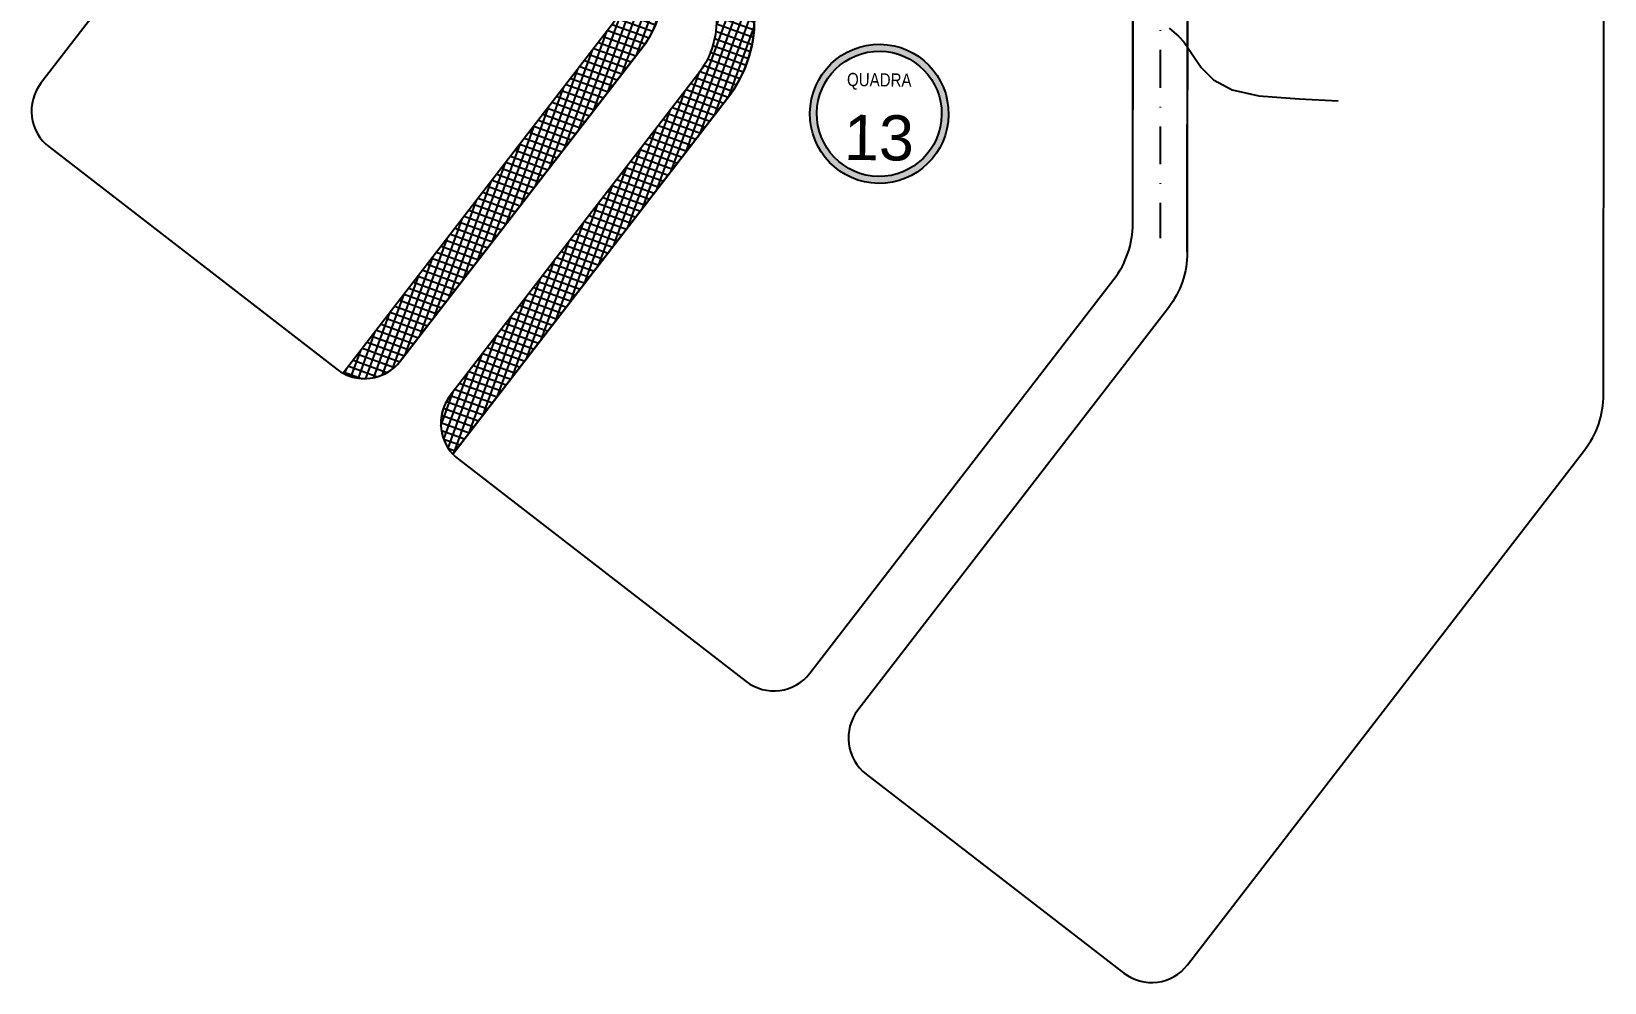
# Model space of a CAD drawing. Header units: millimetres. Extents: x 2718 to 3327, y 272 to 594.
# Drawn here: x 2718 to 2925.8, y 272 to 397.6 of the extents above; entities that cross this region are included whole.
import ezdxf
from ezdxf.enums import TextEntityAlignment as Align

# ---------------------------------------------------------------- set-up
doc = ezdxf.new("R2010")
doc.units = ezdxf.units.MM
doc.header["$MEASUREMENT"] = 0
doc.linetypes.add('CONTINU', pattern=[0])
doc.linetypes.add('DASHDOT', pattern=[1, 0.5, -0.25, 0, -0.25])
doc.layers.get('0').update_dxf_attribs({"linetype": 'CONTINUOUS'})
for name, color, linetype in [('AGT CI', 252, 'CONTINUOUS'), ('Bra-Rua Calçadas', 1, 'CONTINUOUS'), ('Calçada', 1, 'CONTINUOUS'), ('EIXO DAS VIAS', 252, 'DASHDOT'), ('númeraçãoquadras', 4, 'CONTINUOUS'), ('Área Verde Alameda etc.', 92, 'CONTINUOUS')]:
    doc.layers.add(name, color=color, linetype=linetype)
doc.styles.add('F2', font='ARIALN.TTF')
doc.styles.add('STYLE1', font='sanss___.ttf')
pattern_1 = [(70.06550867, (-309612.7063, -9592508.577), (-0.8954291075, 0.32475061731), []), (160.06550867, (-309612.7063, -9592508.577), (-0.32475061731, -0.8954291075), [])]

# ---------------------------------------------------------------- blocks, each defined once
blk = doc.blocks.new('NUM_quadra')
at = {"linetype": 'CONTINU'}
h = blk.add_hatch(color=7, dxfattribs=at)
edge = h.paths.add_edge_path(flags=17)
edge.add_arc((0, 0), 0.18, 0, 360)
edge = h.paths.add_edge_path()
edge.add_arc((0, 0), 0.2, 0, 360)
at = {"color": 7}
for radius in [0.2, 0.18]:
    blk.add_circle((0, 0), radius, dxfattribs=at)
at = {"color": 7, "insert": (-0.0942, 0.1167), "char_height": 0.038, "width": 0.2663, "attachment_point": 1, "style": 'F2'}
blk.add_mtext('QUADRA', dxfattribs=at)
at = {"color": 7, "style": 'STYLE1'}
blk.add_attdef('00', text='', height=0.13, dxfattribs=at).set_placement((0, -0.1066), align=Align.CENTER)

msp = doc.modelspace()

# ---------------------------------------------------------------- hatches: boundary and pattern name
at = {"layer": 'Área Verde Alameda etc.'}
h = msp.add_hatch(dxfattribs=at)
h.set_pattern_fill('ANSI37', scale=0.3, angle=25.06551, style=0)
h.set_pattern_definition(pattern_1)
edge = h.paths.add_edge_path()
edge.add_arc((2795.43, 495.663), 6, 359.95, 440.35593)
edge.add_line((2796.435, 501.578), (2796.349, 402.917))
edge.add_arc((2789.349, 402.923), 7, 322.33827, 359.95, ccw=False)
edge.add_line((2794.891, 398.646), (2759.225, 352.435))
edge.add_arc((2762.048, 357.73), 6, 241.93233, 322.33827)
edge.add_line((2766.797, 354.064), (2798.849, 395.591))
edge.add_arc((2789.349, 402.923), 12, 322.33827, 359.95)
edge.add_line((2801.349, 402.912), (2801.43, 495.658))
h = msp.add_hatch(dxfattribs=at)
h.set_pattern_fill('ANSI37', scale=0.3, angle=25.06551, style=0)
h.set_pattern_definition(pattern_1)
edge = h.paths.add_edge_path()
edge.add_arc((2814.63, 495.919), 6, 99.54407, 142.33827)
edge.add_arc((2814.63, 495.919), 6, 142.33827, 179.95)
edge.add_line((2808.63, 495.925), (2808.546, 399.143))
edge.add_arc((2796.546, 399.154), 12, 322.33827, 359.95, ccw=False)
edge.add_line((2806.045, 391.822), (2773.375, 349.492))
edge.add_arc((2778.125, 345.826), 6, 142.33827, 222.7442)
edge.add_line((2773.718, 341.754), (2810.004, 388.767))
edge.add_arc((2796.546, 399.154), 17, 322.33827, 359.95)
edge.add_line((2813.546, 399.139), (2813.635, 501.836))

# ---------------------------------------------------------------- linework, layer by layer
at = {"layer": 'AGT CI', "color": 7}
msp.add_lwpolyline([(2868.338, 397.982), (2869.548, 396.917), (2870.274, 396.17), (2870.845, 395.37), (2871.523, 394.284), (2872.562, 392.786), (2874.192, 391.171), (2876.634, 389.839), (2880.19, 389.071), (2885.484, 388.663), (2890.666, 388.414)], dxfattribs=at)
at = {"layer": 'Bra-Rua Calçadas', "color": 7}
for points in [[(2801.43, 495.658, 0.3659774), (2796.435, 501.578), (2796.349, 402.917, -0.1656015), (2794.891, 398.646), (2759.225, 352.435, 0.3659774), (2766.797, 354.064), (2798.849, 395.591, 0.1656015), (2801.349, 402.912)], [(2813.635, 501.836, 0.1889257), (2809.881, 499.585, 0.1656015), (2808.63, 495.925), (2808.546, 399.143, -0.1656015), (2806.045, 391.822), (2773.375, 349.492, 0.3659774), (2773.718, 341.754), (2810.004, 388.767, 0.1656015), (2813.546, 399.139)]]:
    msp.add_lwpolyline(points, format="xyb", close=True, dxfattribs=at)
at = {"layer": 'Calçada', "color": 7, "lineweight": -3}
for p, q in [((2870.719, 368.404), (2870.831, 496.755)), ((2870.719, 368.404), (2870.831, 496.755)), ((2863.522, 372.173), (2863.631, 496.488)), ((2863.522, 372.173), (2863.631, 496.488))]:
    msp.add_line(p, q, dxfattribs=at)
for points in [[(2925.832, 497.319, 0.4183874), (2919.751, 503.324), (2876.751, 502.75, 0.410052), (2870.831, 496.755), (2870.719, 368.404, -0.1656015), (2868.219, 361.082), (2827.206, 307.945, 0.4142136), (2828.29, 299.529), (2862.33, 273.256, 0.4142136), (2870.746, 274.34), (2923.202, 342.304, 0.1656015), (2925.703, 349.626)], [(2925.832, 497.319, 0.4183874), (2919.751, 503.324), (2876.751, 502.75, 0.410052), (2870.831, 496.755), (2870.719, 368.404, -0.1656015), (2868.219, 361.082), (2827.206, 307.945, 0.4142136), (2828.29, 299.529), (2862.33, 273.256, 0.4142136), (2870.746, 274.34), (2923.202, 342.304, 0.1656015), (2925.703, 349.626)], [(2863.631, 496.488, 0.4183874), (2857.551, 502.493), (2814.55, 501.919, 0.410052), (2808.63, 495.925), (2808.546, 399.143, -0.1656015), (2806.045, 391.822), (2773.375, 349.492, 0.4142136), (2774.459, 341.077), (2812.457, 311.749, 0.4142136), (2820.873, 312.833), (2861.022, 364.851, 0.1656015), (2863.522, 372.173)], [(2863.631, 496.488, 0.4183874), (2857.551, 502.493), (2814.55, 501.919, 0.410052), (2808.63, 495.925), (2808.546, 399.143, -0.1656015), (2806.045, 391.822), (2773.375, 349.492, 0.4142136), (2774.459, 341.077), (2812.457, 311.749, 0.4142136), (2820.873, 312.833), (2861.022, 364.851, 0.1656015), (2863.522, 372.173)]]:
    msp.add_lwpolyline(points, format="xyb", close=True, dxfattribs=at)
for points in [[(2801.349, 402.912, -0.1656015), (2798.849, 395.591, 0.1656015), (2801.349, 402.912, -0.1656015), (2798.849, 395.591, 0.1656015), (2801.349, 402.912), (2801.43, 495.658, 0.4183874), (2795.35, 501.662), (2752.349, 501.088, 0.410052), (2746.43, 495.094), (2746.373, 429.883, -0.1656015), (2743.872, 422.561), (2719.299, 390.724, 0.4142136), (2720.383, 382.308), (2758.382, 352.98, 0.4142136), (2766.797, 354.064), (2798.849, 395.591), (2766.797, 354.064)], [(2793.935, 501.643), (2752.349, 501.088, 0.410052), (2746.43, 495.094), (2746.373, 429.883, -0.1656015), (2743.872, 422.561), (2719.299, 390.724, 0.4142136), (2720.383, 382.308), (2757.194, 353.897)]]:
    msp.add_lwpolyline(points, format="xyb", dxfattribs=at)
at = {"layer": 'EIXO DAS VIAS', "color": 7, "ltscale": 10}
msp.add_line((2867.239, 506.223, 103.708), (2867.121, 370.288, 103.708), dxfattribs=at)
at = {"layer": 'Área Verde Alameda etc.', "color": 7}
for points in [[(2801.43, 495.658, 0.3659774), (2796.435, 501.578), (2796.349, 402.917, -0.1656015), (2794.891, 398.646), (2759.225, 352.435, 0.3659774), (2766.797, 354.064), (2798.849, 395.591, 0.1656015), (2801.349, 402.912)], [(2813.635, 501.836, 0.1889257), (2809.881, 499.585, 0.1656015), (2808.63, 495.925), (2808.546, 399.143, -0.1656015), (2806.045, 391.822), (2773.375, 349.492, 0.3659774), (2773.718, 341.754), (2810.004, 388.767, 0.1656015), (2813.546, 399.139)]]:
    msp.add_lwpolyline(points, format="xyb", close=True, dxfattribs=at)
msp.add_lwpolyline([(2813.635, 501.836), (2813.546, 399.139, -0.1656015), (2810.004, 388.767), (2773.718, 341.754)], format="xyb", dxfattribs=at)

# ---------------------------------------------------------------- block references
at = {"layer": 'númeraçãoquadras', "color": 7, "linetype": 'ByBlock', "extrusion": (0.084417, -0.001092, 0.99643)}
ref = msp.add_blockref('NUM_quadra', (423.259, -2805.89, 342.557), dxfattribs=dict(at, xscale=45.93175888076421, yscale=45.93175888076421, zscale=45.93175853019245, rotation=270.0385460285928))
ref.add_attrib('00', '13', dxfattribs={"layer": '0', "color": 3, "extrusion": (0.084417, -0.001092, 0.99643), "height": 5.9711, "rotation": 270.03855, "style": 'STYLE1'}).set_placement((417.128, -2805.894, 342.557), align=Align.CENTER)

doc.saveas('drawing.dxf')
